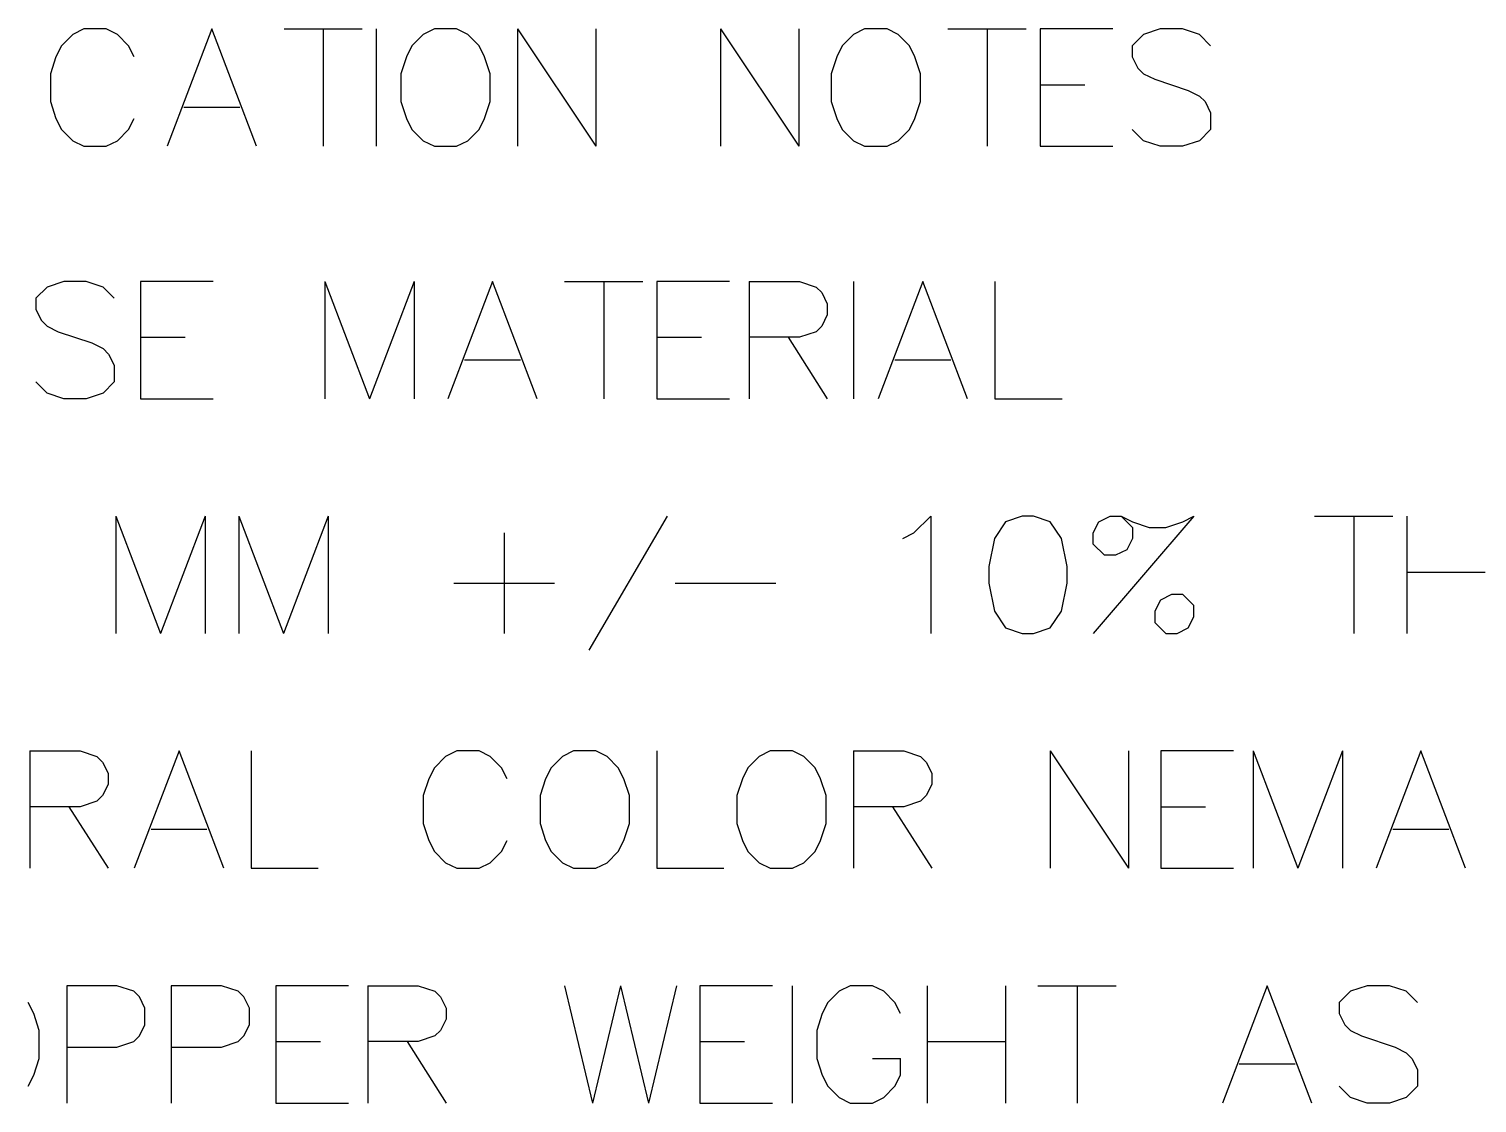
# Model space of a CAD drawing. Header units: millimetres. Extents: x 0 to 559, y 0 to 433.
# Drawn here: x 341.45 to 372.79, y 354.38 to 377.62 of the extents above; entities that cross this region are included whole.
import ezdxf

# ---------------------------------------------------------------- set-up
doc = ezdxf.new("R2010")
doc.units = ezdxf.units.MM
doc.layers.add('Mechanical7', color=56, linetype='Continuous')

msp = doc.modelspace()

# ---------------------------------------------------------------- linework, layer by layer
at = {"layer": 'Mechanical7'}
for p, q in [((342.641, 377.623), (342.399, 377.502)), ((343.124, 377.623), (342.641, 377.623)), ((343.366, 377.502), (343.124, 377.623)), ((345.41, 377.623), (344.442, 375.083)), ((346.377, 375.083), (345.41, 377.623)), ((346.97, 377.623), (348.663, 377.623)), ((347.816, 377.623), (347.816, 375.083)), ((348.965, 377.623), (348.965, 375.083)), ((350.223, 377.623), (349.981, 377.502)), ((350.706, 377.623), (350.223, 377.623)), ((350.948, 377.502), (350.706, 377.623)), ((352.025, 377.623), (352.025, 375.083)), ((352.025, 377.623), (353.718, 375.083)), ((353.718, 377.623), (353.718, 375.083)), ((356.414, 377.623), (356.414, 375.083)), ((356.414, 377.623), (358.107, 375.083)), ((358.107, 377.623), (358.107, 375.083)), ((359.534, 377.623), (359.292, 377.502)), ((360.018, 377.623), (359.534, 377.623)), ((360.26, 377.502), (360.018, 377.623)), ((361.336, 377.623), (363.029, 377.623)), ((362.182, 377.623), (362.182, 375.083)), ((364.903, 377.623), (363.331, 377.623)), ((363.331, 377.623), (363.331, 375.083)), ((365.931, 377.623), (365.568, 377.502)), ((366.415, 377.623), (365.931, 377.623)), ((366.778, 377.502), (366.415, 377.623)), ((342.157, 377.26), (342.036, 377.018)), ((342.399, 377.502), (342.157, 377.26)), ((343.608, 377.26), (343.366, 377.502)), ((343.729, 377.018), (343.608, 377.26)), ((349.739, 377.26), (349.618, 377.018)), ((349.981, 377.502), (349.739, 377.26)), ((351.19, 377.26), (350.948, 377.502)), ((351.311, 377.018), (351.19, 377.26)), ((359.05, 377.26), (358.929, 377.018)), ((359.292, 377.502), (359.05, 377.26)), ((360.502, 377.26), (360.26, 377.502)), ((360.622, 377.018), (360.502, 377.26)), ((365.568, 377.502), (365.326, 377.26)), ((365.326, 377.26), (365.326, 377.018)), ((367.019, 377.26), (366.778, 377.502)), ((342.036, 377.018), (341.915, 376.655)), ((349.618, 377.018), (349.497, 376.655)), ((351.432, 376.655), (351.311, 377.018)), ((358.929, 377.018), (358.809, 376.655)), ((360.743, 376.655), (360.622, 377.018)), ((365.326, 377.018), (365.447, 376.776)), ((341.915, 376.655), (341.915, 376.05)), ((349.497, 376.655), (349.497, 376.05)), ((351.432, 376.05), (351.432, 376.655)), ((358.809, 376.655), (358.809, 376.05)), ((360.743, 376.05), (360.743, 376.655)), ((365.447, 376.776), (365.568, 376.655)), ((365.568, 376.655), (365.81, 376.534)), ((363.331, 376.413), (364.299, 376.413)), ((365.81, 376.534), (366.536, 376.292)), ((341.915, 376.05), (342.036, 375.688)), ((349.497, 376.05), (349.618, 375.688)), ((351.311, 375.688), (351.432, 376.05)), ((358.809, 376.05), (358.929, 375.688)), ((360.622, 375.688), (360.743, 376.05)), ((366.536, 376.292), (366.778, 376.171)), ((366.778, 376.171), (366.899, 376.05)), ((366.899, 376.05), (367.019, 375.809)), ((344.805, 375.93), (346.015, 375.93)), ((367.019, 375.809), (367.019, 375.446)), ((342.036, 375.688), (342.157, 375.446)), ((342.157, 375.446), (342.399, 375.204)), ((343.366, 375.204), (343.608, 375.446)), ((343.608, 375.446), (343.729, 375.688)), ((349.618, 375.688), (349.739, 375.446)), ((349.739, 375.446), (349.981, 375.204)), ((350.948, 375.204), (351.19, 375.446)), ((351.19, 375.446), (351.311, 375.688)), ((358.929, 375.688), (359.05, 375.446)), ((359.05, 375.446), (359.292, 375.204)), ((360.26, 375.204), (360.502, 375.446)), ((360.502, 375.446), (360.622, 375.688)), ((365.568, 375.204), (365.326, 375.446)), ((367.019, 375.446), (366.778, 375.204)), ((342.399, 375.204), (342.641, 375.083)), ((342.641, 375.083), (343.124, 375.083)), ((343.124, 375.083), (343.366, 375.204)), ((349.981, 375.204), (350.223, 375.083)), ((350.223, 375.083), (350.706, 375.083)), ((350.706, 375.083), (350.948, 375.204)), ((359.292, 375.204), (359.534, 375.083)), ((359.534, 375.083), (360.018, 375.083)), ((360.018, 375.083), (360.26, 375.204)), ((363.331, 375.083), (364.903, 375.083)), ((365.931, 375.083), (365.568, 375.204)), ((366.415, 375.083), (365.931, 375.083)), ((366.778, 375.204), (366.415, 375.083)), ((341.844, 372.038), (341.602, 371.796)), ((341.844, 372.038), (341.602, 371.796)), ((342.207, 372.159), (341.844, 372.038)), ((342.207, 372.159), (341.844, 372.038)), ((342.691, 372.159), (342.207, 372.159)), ((342.691, 372.159), (342.207, 372.159)), ((343.054, 372.038), (342.691, 372.159)), ((343.054, 372.038), (342.691, 372.159)), ((343.295, 371.796), (343.054, 372.038)), ((343.295, 371.796), (343.054, 372.038)), ((345.436, 372.159), (343.864, 372.159)), ((343.864, 372.159), (343.864, 369.62)), ((345.436, 372.159), (343.864, 372.159)), ((343.864, 372.159), (343.864, 369.62)), ((347.854, 372.159), (347.854, 369.62)), ((347.854, 372.159), (348.822, 369.62)), ((347.854, 372.159), (347.854, 369.62)), ((347.854, 372.159), (348.822, 369.62)), ((349.789, 372.159), (348.822, 369.62)), ((349.789, 372.159), (348.822, 369.62)), ((349.789, 372.159), (349.789, 369.62)), ((349.789, 372.159), (349.789, 369.62)), ((351.482, 372.159), (350.515, 369.62)), ((351.482, 372.159), (350.515, 369.62)), ((352.45, 369.62), (351.482, 372.159)), ((352.45, 369.62), (351.482, 372.159)), ((353.042, 372.159), (354.735, 372.159)), ((353.042, 372.159), (354.735, 372.159)), ((353.889, 372.159), (353.889, 369.62)), ((353.889, 372.159), (353.889, 369.62)), ((356.609, 372.159), (355.037, 372.159)), ((355.037, 372.159), (355.037, 369.62)), ((356.609, 372.159), (355.037, 372.159)), ((355.037, 372.159), (355.037, 369.62)), ((357.033, 372.159), (357.033, 369.62)), ((357.033, 372.159), (358.121, 372.159)), ((357.033, 372.159), (357.033, 369.62)), ((357.033, 372.159), (358.121, 372.159)), ((358.121, 372.159), (358.484, 372.038)), ((358.121, 372.159), (358.484, 372.038)), ((358.484, 372.038), (358.605, 371.917)), ((358.484, 372.038), (358.605, 371.917)), ((359.294, 372.159), (359.294, 369.62)), ((359.294, 372.159), (359.294, 369.62)), ((360.793, 372.159), (359.826, 369.62)), ((360.793, 372.159), (359.826, 369.62)), ((361.761, 369.62), (360.793, 372.159)), ((361.761, 369.62), (360.793, 372.159)), ((362.353, 372.159), (362.353, 369.62)), ((362.353, 372.159), (362.353, 369.62)), ((341.602, 371.796), (341.602, 371.555)), ((341.602, 371.796), (341.602, 371.555)), ((358.605, 371.917), (358.726, 371.676)), ((358.605, 371.917), (358.726, 371.676)), ((358.726, 371.676), (358.726, 371.434)), ((358.726, 371.676), (358.726, 371.434)), ((341.602, 371.555), (341.723, 371.313)), ((341.602, 371.555), (341.723, 371.313)), ((341.723, 371.313), (341.844, 371.192)), ((341.723, 371.313), (341.844, 371.192)), ((358.726, 371.434), (358.605, 371.192)), ((358.726, 371.434), (358.605, 371.192)), ((341.844, 371.192), (342.086, 371.071)), ((341.844, 371.192), (342.086, 371.071)), ((342.086, 371.071), (342.812, 370.829)), ((342.086, 371.071), (342.812, 370.829)), ((358.484, 371.071), (358.121, 370.95)), ((358.484, 371.071), (358.121, 370.95)), ((358.605, 371.192), (358.484, 371.071)), ((358.605, 371.192), (358.484, 371.071)), ((342.812, 370.829), (343.054, 370.708)), ((342.812, 370.829), (343.054, 370.708)), ((343.054, 370.708), (343.174, 370.587)), ((343.054, 370.708), (343.174, 370.587)), ((343.864, 370.95), (344.831, 370.95)), ((343.864, 370.95), (344.831, 370.95)), ((355.037, 370.95), (356.005, 370.95)), ((355.037, 370.95), (356.005, 370.95)), ((358.121, 370.95), (357.033, 370.95)), ((358.121, 370.95), (357.033, 370.95)), ((357.879, 370.95), (358.726, 369.62)), ((357.879, 370.95), (358.726, 369.62)), ((343.174, 370.587), (343.295, 370.345)), ((343.174, 370.587), (343.295, 370.345)), ((350.878, 370.466), (352.087, 370.466)), ((350.878, 370.466), (352.087, 370.466)), ((360.189, 370.466), (361.398, 370.466)), ((360.189, 370.466), (361.398, 370.466)), ((343.295, 370.345), (343.295, 369.983)), ((343.295, 370.345), (343.295, 369.983)), ((341.844, 369.741), (341.602, 369.983)), ((341.844, 369.741), (341.602, 369.983)), ((342.207, 369.62), (341.844, 369.741)), ((342.207, 369.62), (341.844, 369.741)), ((343.054, 369.741), (342.691, 369.62)), ((343.054, 369.741), (342.691, 369.62)), ((343.295, 369.983), (343.054, 369.741)), ((343.295, 369.983), (343.054, 369.741)), ((342.691, 369.62), (342.207, 369.62)), ((342.691, 369.62), (342.207, 369.62)), ((343.864, 369.62), (345.436, 369.62)), ((343.864, 369.62), (345.436, 369.62)), ((355.037, 369.62), (356.609, 369.62)), ((355.037, 369.62), (356.609, 369.62)), ((362.353, 369.62), (363.805, 369.62)), ((362.353, 369.62), (363.805, 369.62)), ((343.332, 367.079), (343.332, 364.54)), ((343.332, 367.079), (344.299, 364.54)), ((343.332, 367.079), (343.332, 364.54)), ((343.332, 367.079), (344.299, 364.54)), ((345.267, 367.079), (344.299, 364.54)), ((345.267, 367.079), (344.299, 364.54)), ((345.267, 367.079), (345.267, 364.54)), ((345.267, 367.079), (345.267, 364.54)), ((345.992, 367.079), (345.992, 364.54)), ((345.992, 367.079), (346.959, 364.54)), ((345.992, 367.079), (345.992, 364.54)), ((345.992, 367.079), (346.959, 364.54)), ((347.927, 367.079), (346.959, 364.54)), ((347.927, 367.079), (346.959, 364.54)), ((347.927, 367.079), (347.927, 364.54)), ((347.927, 367.079), (347.927, 364.54)), ((353.574, 364.177), (355.267, 367.079)), ((353.574, 364.177), (355.267, 367.079)), ((360.6, 366.716), (360.963, 367.079)), ((360.6, 366.716), (360.963, 367.079)), ((360.963, 367.079), (360.963, 364.54)), ((360.963, 367.079), (360.963, 364.54)), ((362.583, 366.958), (362.341, 366.596)), ((362.583, 366.958), (362.341, 366.596)), ((362.946, 367.079), (362.583, 366.958)), ((362.946, 367.079), (362.583, 366.958)), ((363.188, 367.079), (362.946, 367.079)), ((363.188, 367.079), (362.946, 367.079)), ((363.551, 366.958), (363.188, 367.079)), ((363.551, 366.958), (363.188, 367.079)), ((363.792, 366.596), (363.551, 366.958)), ((363.792, 366.596), (363.551, 366.958)), ((366.658, 367.079), (364.482, 364.54)), ((366.658, 367.079), (364.482, 364.54)), ((364.482, 366.716), (364.603, 366.958)), ((364.482, 366.716), (364.603, 366.958)), ((364.603, 366.958), (364.845, 367.079)), ((364.603, 366.958), (364.845, 367.079)), ((364.845, 367.079), (365.086, 367.079)), ((364.845, 367.079), (365.086, 367.079)), ((365.086, 367.079), (365.328, 366.837)), ((365.086, 367.079), (365.328, 366.958)), ((365.086, 367.079), (365.328, 366.837)), ((365.086, 367.079), (365.328, 366.958)), ((365.328, 366.958), (365.691, 366.837)), ((365.328, 366.958), (365.691, 366.837)), ((366.054, 366.837), (366.417, 366.958)), ((366.054, 366.837), (366.417, 366.958)), ((366.417, 366.958), (366.658, 367.079)), ((366.417, 366.958), (366.658, 367.079)), ((369.27, 367.079), (370.963, 367.079)), ((369.27, 367.079), (370.963, 367.079)), ((370.117, 367.079), (370.117, 364.54)), ((370.117, 367.079), (370.117, 364.54)), ((371.266, 367.079), (371.266, 364.54)), ((371.266, 367.079), (371.266, 364.54)), ((351.736, 366.716), (351.736, 364.54)), ((351.736, 366.716), (351.736, 364.54)), ((360.358, 366.596), (360.6, 366.716)), ((360.358, 366.596), (360.6, 366.716)), ((364.482, 366.475), (364.482, 366.716)), ((364.482, 366.475), (364.482, 366.716)), ((365.328, 366.837), (365.328, 366.596)), ((365.328, 366.837), (365.328, 366.596)), ((365.691, 366.837), (366.054, 366.837)), ((365.691, 366.837), (366.054, 366.837)), ((362.341, 366.596), (362.22, 365.991)), ((362.341, 366.596), (362.22, 365.991)), ((363.913, 365.991), (363.792, 366.596)), ((363.913, 365.991), (363.792, 366.596)), ((364.724, 366.233), (364.482, 366.475)), ((364.724, 366.233), (364.482, 366.475)), ((365.207, 366.354), (364.965, 366.233)), ((365.207, 366.354), (364.965, 366.233)), ((365.328, 366.596), (365.207, 366.354)), ((365.328, 366.596), (365.207, 366.354)), ((362.22, 365.991), (362.22, 365.628)), ((362.22, 365.991), (362.22, 365.628)), ((363.913, 365.628), (363.913, 365.991)), ((363.913, 365.628), (363.913, 365.991)), ((364.965, 366.233), (364.724, 366.233)), ((364.965, 366.233), (364.724, 366.233)), ((371.266, 365.87), (372.959, 365.87)), ((371.266, 365.87), (372.959, 365.87)), ((350.648, 365.628), (352.824, 365.628)), ((350.648, 365.628), (352.824, 365.628)), ((355.436, 365.628), (357.613, 365.628)), ((355.436, 365.628), (357.613, 365.628)), ((362.22, 365.628), (362.341, 365.023)), ((362.22, 365.628), (362.341, 365.023)), ((363.792, 365.023), (363.913, 365.628)), ((363.792, 365.023), (363.913, 365.628)), ((366.175, 365.386), (365.933, 365.265)), ((366.175, 365.386), (365.933, 365.265)), ((366.417, 365.386), (366.175, 365.386)), ((366.417, 365.386), (366.175, 365.386)), ((366.658, 365.144), (366.417, 365.386)), ((366.658, 365.144), (366.417, 365.386)), ((365.933, 365.265), (365.812, 365.023)), ((365.933, 365.265), (365.812, 365.023)), ((366.658, 364.903), (366.658, 365.144)), ((366.658, 364.903), (366.658, 365.144)), ((362.341, 365.023), (362.583, 364.661)), ((362.341, 365.023), (362.583, 364.661)), ((363.551, 364.661), (363.792, 365.023)), ((363.551, 364.661), (363.792, 365.023)), ((365.812, 365.023), (365.812, 364.782)), ((365.812, 365.023), (365.812, 364.782)), ((365.812, 364.782), (366.054, 364.54)), ((365.812, 364.782), (366.054, 364.54)), ((366.537, 364.661), (366.658, 364.903)), ((366.537, 364.661), (366.658, 364.903)), ((362.583, 364.661), (362.946, 364.54)), ((362.583, 364.661), (362.946, 364.54)), ((362.946, 364.54), (363.188, 364.54)), ((362.946, 364.54), (363.188, 364.54)), ((363.188, 364.54), (363.551, 364.661)), ((363.188, 364.54), (363.551, 364.661)), ((366.054, 364.54), (366.296, 364.54)), ((366.054, 364.54), (366.296, 364.54)), ((366.296, 364.54), (366.537, 364.661)), ((366.296, 364.54), (366.537, 364.661)), ((341.469, 361.999), (341.469, 359.46)), ((341.469, 361.999), (342.558, 361.999)), ((341.469, 361.999), (341.469, 359.46)), ((341.469, 361.999), (342.558, 361.999)), ((342.558, 361.999), (342.921, 361.878)), ((342.558, 361.999), (342.921, 361.878)), ((344.698, 361.999), (343.731, 359.46)), ((344.698, 361.999), (343.731, 359.46)), ((345.666, 359.46), (344.698, 361.999)), ((345.666, 359.46), (344.698, 361.999)), ((346.258, 361.999), (346.258, 359.46)), ((346.258, 361.999), (346.258, 359.46)), ((350.708, 361.999), (350.466, 361.878)), ((350.708, 361.999), (350.466, 361.878)), ((351.192, 361.999), (350.708, 361.999)), ((351.192, 361.999), (350.708, 361.999)), ((351.434, 361.878), (351.192, 361.999)), ((351.434, 361.878), (351.192, 361.999)), ((353.236, 361.999), (352.994, 361.878)), ((353.236, 361.999), (352.994, 361.878)), ((353.719, 361.999), (353.236, 361.999)), ((353.719, 361.999), (353.236, 361.999)), ((353.961, 361.878), (353.719, 361.999)), ((353.961, 361.878), (353.719, 361.999)), ((355.037, 361.999), (355.037, 359.46)), ((355.037, 361.999), (355.037, 359.46)), ((357.492, 361.999), (357.25, 361.878)), ((357.492, 361.999), (357.25, 361.878)), ((357.976, 361.999), (357.492, 361.999)), ((357.976, 361.999), (357.492, 361.999)), ((358.218, 361.878), (357.976, 361.999)), ((358.218, 361.878), (357.976, 361.999)), ((359.294, 361.999), (359.294, 359.46)), ((359.294, 361.999), (360.382, 361.999)), ((359.294, 361.999), (359.294, 359.46)), ((359.294, 361.999), (360.382, 361.999)), ((360.382, 361.999), (360.745, 361.878)), ((360.382, 361.999), (360.745, 361.878)), ((363.551, 361.999), (363.551, 359.46)), ((363.551, 361.999), (365.244, 359.46)), ((363.551, 361.999), (363.551, 359.46)), ((363.551, 361.999), (365.244, 359.46)), ((365.244, 361.999), (365.244, 359.46)), ((365.244, 361.999), (365.244, 359.46)), ((367.517, 361.999), (365.945, 361.999)), ((365.945, 361.999), (365.945, 359.46)), ((367.517, 361.999), (365.945, 361.999)), ((365.945, 361.999), (365.945, 359.46)), ((367.94, 361.999), (367.94, 359.46)), ((367.94, 361.999), (368.908, 359.46)), ((367.94, 361.999), (367.94, 359.46)), ((367.94, 361.999), (368.908, 359.46)), ((369.875, 361.999), (368.908, 359.46)), ((369.875, 361.999), (368.908, 359.46)), ((369.875, 361.999), (369.875, 359.46)), ((369.875, 361.999), (369.875, 359.46)), ((371.568, 361.999), (370.601, 359.46)), ((371.568, 361.999), (370.601, 359.46)), ((372.535, 359.46), (371.568, 361.999)), ((372.535, 359.46), (371.568, 361.999)), ((342.921, 361.878), (343.041, 361.757)), ((342.921, 361.878), (343.041, 361.757)), ((343.041, 361.757), (343.162, 361.516)), ((343.041, 361.757), (343.162, 361.516)), ((350.225, 361.636), (350.104, 361.395)), ((350.225, 361.636), (350.104, 361.395)), ((350.466, 361.878), (350.225, 361.636)), ((350.466, 361.878), (350.225, 361.636)), ((351.676, 361.636), (351.434, 361.878)), ((351.676, 361.636), (351.434, 361.878)), ((351.797, 361.395), (351.676, 361.636)), ((351.797, 361.395), (351.676, 361.636)), ((352.752, 361.636), (352.631, 361.395)), ((352.752, 361.636), (352.631, 361.395)), ((352.994, 361.878), (352.752, 361.636)), ((352.994, 361.878), (352.752, 361.636)), ((354.203, 361.636), (353.961, 361.878)), ((354.203, 361.636), (353.961, 361.878)), ((354.324, 361.395), (354.203, 361.636)), ((354.324, 361.395), (354.203, 361.636)), ((357.008, 361.636), (356.888, 361.395)), ((357.008, 361.636), (356.888, 361.395)), ((357.25, 361.878), (357.008, 361.636)), ((357.25, 361.878), (357.008, 361.636)), ((358.46, 361.636), (358.218, 361.878)), ((358.46, 361.636), (358.218, 361.878)), ((358.581, 361.395), (358.46, 361.636)), ((358.581, 361.395), (358.46, 361.636)), ((360.745, 361.878), (360.866, 361.757)), ((360.745, 361.878), (360.866, 361.757)), ((360.866, 361.757), (360.987, 361.516)), ((360.866, 361.757), (360.987, 361.516)), ((343.162, 361.516), (343.162, 361.274)), ((343.162, 361.516), (343.162, 361.274)), ((350.104, 361.395), (349.983, 361.032)), ((350.104, 361.395), (349.983, 361.032)), ((352.631, 361.395), (352.51, 361.032)), ((352.631, 361.395), (352.51, 361.032)), ((354.445, 361.032), (354.324, 361.395)), ((354.445, 361.032), (354.324, 361.395)), ((356.888, 361.395), (356.767, 361.032)), ((356.888, 361.395), (356.767, 361.032)), ((358.701, 361.032), (358.581, 361.395)), ((358.701, 361.032), (358.581, 361.395)), ((360.987, 361.516), (360.987, 361.274)), ((360.987, 361.516), (360.987, 361.274)), ((343.041, 361.032), (342.921, 360.911)), ((343.041, 361.032), (342.921, 360.911)), ((343.162, 361.274), (343.041, 361.032)), ((343.162, 361.274), (343.041, 361.032)), ((349.983, 361.032), (349.983, 360.427)), ((349.983, 361.032), (349.983, 360.427)), ((352.51, 361.032), (352.51, 360.427)), ((352.51, 361.032), (352.51, 360.427)), ((354.445, 360.427), (354.445, 361.032)), ((354.445, 360.427), (354.445, 361.032)), ((356.767, 361.032), (356.767, 360.427)), ((356.767, 361.032), (356.767, 360.427)), ((358.701, 360.427), (358.701, 361.032)), ((358.701, 360.427), (358.701, 361.032)), ((360.866, 361.032), (360.745, 360.911)), ((360.866, 361.032), (360.745, 360.911)), ((360.987, 361.274), (360.866, 361.032)), ((360.987, 361.274), (360.866, 361.032)), ((342.558, 360.79), (341.469, 360.79)), ((342.558, 360.79), (341.469, 360.79)), ((342.316, 360.79), (343.162, 359.46)), ((342.316, 360.79), (343.162, 359.46)), ((342.921, 360.911), (342.558, 360.79)), ((342.921, 360.911), (342.558, 360.79)), ((360.382, 360.79), (359.294, 360.79)), ((360.382, 360.79), (359.294, 360.79)), ((360.14, 360.79), (360.987, 359.46)), ((360.14, 360.79), (360.987, 359.46)), ((360.745, 360.911), (360.382, 360.79)), ((360.745, 360.911), (360.382, 360.79)), ((365.945, 360.79), (366.912, 360.79)), ((365.945, 360.79), (366.912, 360.79)), ((349.983, 360.427), (350.104, 360.064)), ((349.983, 360.427), (350.104, 360.064)), ((352.51, 360.427), (352.631, 360.064)), ((352.51, 360.427), (352.631, 360.064)), ((354.324, 360.064), (354.445, 360.427)), ((354.324, 360.064), (354.445, 360.427)), ((356.767, 360.427), (356.888, 360.064)), ((356.767, 360.427), (356.888, 360.064)), ((358.581, 360.064), (358.701, 360.427)), ((358.581, 360.064), (358.701, 360.427)), ((344.094, 360.306), (345.303, 360.306)), ((344.094, 360.306), (345.303, 360.306)), ((350.104, 360.064), (350.225, 359.823)), ((350.104, 360.064), (350.225, 359.823)), ((351.676, 359.823), (351.797, 360.064)), ((351.676, 359.823), (351.797, 360.064)), ((352.631, 360.064), (352.752, 359.823)), ((352.631, 360.064), (352.752, 359.823)), ((354.203, 359.823), (354.324, 360.064)), ((354.203, 359.823), (354.324, 360.064)), ((356.888, 360.064), (357.008, 359.823)), ((356.888, 360.064), (357.008, 359.823)), ((358.46, 359.823), (358.581, 360.064)), ((358.46, 359.823), (358.581, 360.064)), ((370.963, 360.306), (372.173, 360.306)), ((370.963, 360.306), (372.173, 360.306)), ((350.225, 359.823), (350.466, 359.581)), ((350.225, 359.823), (350.466, 359.581)), ((351.434, 359.581), (351.676, 359.823)), ((351.434, 359.581), (351.676, 359.823)), ((352.752, 359.823), (352.994, 359.581)), ((352.752, 359.823), (352.994, 359.581)), ((353.961, 359.581), (354.203, 359.823)), ((353.961, 359.581), (354.203, 359.823)), ((357.008, 359.823), (357.25, 359.581)), ((357.008, 359.823), (357.25, 359.581)), ((358.218, 359.581), (358.46, 359.823)), ((358.218, 359.581), (358.46, 359.823)), ((346.258, 359.46), (347.709, 359.46)), ((346.258, 359.46), (347.709, 359.46)), ((350.466, 359.581), (350.708, 359.46)), ((350.466, 359.581), (350.708, 359.46)), ((350.708, 359.46), (351.192, 359.46)), ((350.708, 359.46), (351.192, 359.46)), ((351.192, 359.46), (351.434, 359.581)), ((351.192, 359.46), (351.434, 359.581)), ((352.994, 359.581), (353.236, 359.46)), ((352.994, 359.581), (353.236, 359.46)), ((353.236, 359.46), (353.719, 359.46)), ((353.236, 359.46), (353.719, 359.46)), ((353.719, 359.46), (353.961, 359.581)), ((353.719, 359.46), (353.961, 359.581)), ((355.037, 359.46), (356.488, 359.46)), ((355.037, 359.46), (356.488, 359.46)), ((357.25, 359.581), (357.492, 359.46)), ((357.25, 359.581), (357.492, 359.46)), ((357.492, 359.46), (357.976, 359.46)), ((357.492, 359.46), (357.976, 359.46)), ((357.976, 359.46), (358.218, 359.581)), ((357.976, 359.46), (358.218, 359.581)), ((365.945, 359.46), (367.517, 359.46)), ((365.945, 359.46), (367.517, 359.46)), ((343.356, 356.919), (342.268, 356.919)), ((342.268, 356.919), (342.268, 354.38)), ((343.356, 356.919), (342.268, 356.919)), ((342.268, 356.919), (342.268, 354.38)), ((343.719, 356.798), (343.356, 356.919)), ((343.719, 356.798), (343.356, 356.919)), ((345.617, 356.919), (344.529, 356.919)), ((344.529, 356.919), (344.529, 354.38)), ((345.617, 356.919), (344.529, 356.919)), ((344.529, 356.919), (344.529, 354.38)), ((345.98, 356.798), (345.617, 356.919)), ((345.98, 356.798), (345.617, 356.919)), ((348.362, 356.919), (346.79, 356.919)), ((346.79, 356.919), (346.79, 354.38)), ((348.362, 356.919), (346.79, 356.919)), ((346.79, 356.919), (346.79, 354.38)), ((348.785, 356.919), (348.785, 354.38)), ((348.785, 356.919), (349.874, 356.919)), ((348.785, 356.919), (348.785, 354.38)), ((348.785, 356.919), (349.874, 356.919)), ((349.874, 356.919), (350.237, 356.798)), ((349.874, 356.919), (350.237, 356.798)), ((353.042, 356.919), (353.647, 354.38)), ((353.042, 356.919), (353.647, 354.38)), ((354.251, 356.919), (353.647, 354.38)), ((354.251, 356.919), (353.647, 354.38)), ((354.251, 356.919), (354.856, 354.38)), ((354.251, 356.919), (354.856, 354.38)), ((355.461, 356.919), (354.856, 354.38)), ((355.461, 356.919), (354.856, 354.38)), ((357.541, 356.919), (355.969, 356.919)), ((355.969, 356.919), (355.969, 354.38)), ((357.541, 356.919), (355.969, 356.919)), ((355.969, 356.919), (355.969, 354.38)), ((357.964, 356.919), (357.964, 354.38)), ((357.964, 356.919), (357.964, 354.38)), ((359.221, 356.919), (358.98, 356.798)), ((359.221, 356.919), (358.98, 356.798)), ((359.705, 356.919), (359.221, 356.919)), ((359.705, 356.919), (359.221, 356.919)), ((359.947, 356.798), (359.705, 356.919)), ((359.947, 356.798), (359.705, 356.919)), ((360.89, 356.919), (360.89, 354.38)), ((360.89, 356.919), (360.89, 354.38)), ((362.583, 356.919), (362.583, 354.38)), ((362.583, 356.919), (362.583, 354.38)), ((363.285, 356.919), (364.978, 356.919)), ((363.285, 356.919), (364.978, 356.919)), ((364.131, 356.919), (364.131, 354.38)), ((364.131, 356.919), (364.131, 354.38)), ((368.243, 356.919), (367.275, 354.38)), ((368.243, 356.919), (367.275, 354.38)), ((369.21, 354.38), (368.243, 356.919)), ((369.21, 354.38), (368.243, 356.919)), ((370.407, 356.919), (370.044, 356.798)), ((370.407, 356.919), (370.044, 356.798)), ((370.891, 356.919), (370.407, 356.919)), ((370.891, 356.919), (370.407, 356.919)), ((371.254, 356.798), (370.891, 356.919)), ((371.254, 356.798), (370.891, 356.919)), ((343.84, 356.677), (343.719, 356.798)), ((343.84, 356.677), (343.719, 356.798)), ((343.961, 356.436), (343.84, 356.677)), ((343.961, 356.436), (343.84, 356.677)), ((346.101, 356.677), (345.98, 356.798)), ((346.101, 356.677), (345.98, 356.798)), ((346.222, 356.436), (346.101, 356.677)), ((346.222, 356.436), (346.101, 356.677)), ((350.237, 356.798), (350.358, 356.677)), ((350.237, 356.798), (350.358, 356.677)), ((350.358, 356.677), (350.478, 356.436)), ((350.358, 356.677), (350.478, 356.436)), ((358.98, 356.798), (358.738, 356.556)), ((358.98, 356.798), (358.738, 356.556)), ((360.189, 356.556), (359.947, 356.798)), ((360.189, 356.556), (359.947, 356.798)), ((370.044, 356.798), (369.802, 356.556)), ((370.044, 356.798), (369.802, 356.556)), ((371.495, 356.556), (371.254, 356.798)), ((371.495, 356.556), (371.254, 356.798)), ((341.554, 356.315), (341.433, 356.556)), ((341.554, 356.315), (341.433, 356.556)), ((341.675, 355.952), (341.554, 356.315)), ((341.675, 355.952), (341.554, 356.315)), ((343.961, 356.073), (343.961, 356.436)), ((343.961, 356.073), (343.961, 356.436)), ((346.222, 356.073), (346.222, 356.436)), ((346.222, 356.073), (346.222, 356.436)), ((350.478, 356.436), (350.478, 356.194)), ((350.478, 356.436), (350.478, 356.194)), ((358.617, 356.315), (358.496, 355.952)), ((358.617, 356.315), (358.496, 355.952)), ((358.738, 356.556), (358.617, 356.315)), ((358.738, 356.556), (358.617, 356.315)), ((360.31, 356.315), (360.189, 356.556)), ((360.31, 356.315), (360.189, 356.556)), ((369.802, 356.556), (369.802, 356.315)), ((369.802, 356.556), (369.802, 356.315)), ((369.802, 356.315), (369.923, 356.073)), ((369.802, 356.315), (369.923, 356.073)), ((341.675, 355.347), (341.675, 355.952)), ((341.675, 355.347), (341.675, 355.952)), ((343.84, 355.831), (343.961, 356.073)), ((343.84, 355.831), (343.961, 356.073)), ((346.101, 355.831), (346.222, 356.073)), ((346.101, 355.831), (346.222, 356.073)), ((350.358, 355.952), (350.237, 355.831)), ((350.358, 355.952), (350.237, 355.831)), ((350.478, 356.194), (350.358, 355.952)), ((350.478, 356.194), (350.358, 355.952)), ((358.496, 355.952), (358.496, 355.347)), ((358.496, 355.952), (358.496, 355.347)), ((369.923, 356.073), (370.044, 355.952)), ((369.923, 356.073), (370.044, 355.952)), ((370.044, 355.952), (370.286, 355.831)), ((370.044, 355.952), (370.286, 355.831)), ((343.356, 355.589), (343.719, 355.71)), ((343.356, 355.589), (343.719, 355.71)), ((343.719, 355.71), (343.84, 355.831)), ((343.719, 355.71), (343.84, 355.831)), ((345.617, 355.589), (345.98, 355.71)), ((345.617, 355.589), (345.98, 355.71)), ((345.98, 355.71), (346.101, 355.831)), ((345.98, 355.71), (346.101, 355.831)), ((346.79, 355.71), (347.758, 355.71)), ((346.79, 355.71), (347.758, 355.71)), ((349.874, 355.71), (348.785, 355.71)), ((349.874, 355.71), (348.785, 355.71)), ((349.632, 355.71), (350.478, 354.38)), ((349.632, 355.71), (350.478, 354.38)), ((350.237, 355.831), (349.874, 355.71)), ((350.237, 355.831), (349.874, 355.71)), ((355.969, 355.71), (356.936, 355.71)), ((355.969, 355.71), (356.936, 355.71)), ((360.89, 355.71), (362.583, 355.71)), ((360.89, 355.71), (362.583, 355.71)), ((370.286, 355.831), (371.012, 355.589)), ((370.286, 355.831), (371.012, 355.589)), ((341.554, 354.984), (341.675, 355.347)), ((341.554, 354.984), (341.675, 355.347)), ((342.268, 355.589), (343.356, 355.589)), ((342.268, 355.589), (343.356, 355.589)), ((344.529, 355.589), (345.617, 355.589)), ((344.529, 355.589), (345.617, 355.589)), ((358.496, 355.347), (358.617, 354.984)), ((358.496, 355.347), (358.617, 354.984)), ((359.705, 355.347), (360.31, 355.347)), ((359.705, 355.347), (360.31, 355.347)), ((360.31, 354.984), (360.31, 355.347)), ((360.31, 354.984), (360.31, 355.347)), ((371.012, 355.589), (371.254, 355.468)), ((371.012, 355.589), (371.254, 355.468)), ((371.254, 355.468), (371.375, 355.347)), ((371.254, 355.468), (371.375, 355.347)), ((371.375, 355.347), (371.495, 355.105)), ((371.375, 355.347), (371.495, 355.105)), ((367.638, 355.226), (368.847, 355.226)), ((367.638, 355.226), (368.847, 355.226)), ((371.495, 355.105), (371.495, 354.743)), ((371.495, 355.105), (371.495, 354.743)), ((341.433, 354.743), (341.554, 354.984)), ((341.433, 354.743), (341.554, 354.984)), ((358.617, 354.984), (358.738, 354.743)), ((358.617, 354.984), (358.738, 354.743)), ((358.738, 354.743), (358.98, 354.501)), ((358.738, 354.743), (358.98, 354.501)), ((359.947, 354.501), (360.189, 354.743)), ((359.947, 354.501), (360.189, 354.743)), ((360.189, 354.743), (360.31, 354.984)), ((360.189, 354.743), (360.31, 354.984)), ((370.044, 354.501), (369.802, 354.743)), ((370.044, 354.501), (369.802, 354.743)), ((371.495, 354.743), (371.254, 354.501)), ((371.495, 354.743), (371.254, 354.501)), ((358.98, 354.501), (359.221, 354.38)), ((358.98, 354.501), (359.221, 354.38)), ((359.705, 354.38), (359.947, 354.501)), ((359.705, 354.38), (359.947, 354.501)), ((370.407, 354.38), (370.044, 354.501)), ((370.407, 354.38), (370.044, 354.501)), ((371.254, 354.501), (370.891, 354.38)), ((371.254, 354.501), (370.891, 354.38)), ((346.79, 354.38), (348.362, 354.38)), ((346.79, 354.38), (348.362, 354.38)), ((355.969, 354.38), (357.541, 354.38)), ((355.969, 354.38), (357.541, 354.38)), ((359.221, 354.38), (359.705, 354.38)), ((359.221, 354.38), (359.705, 354.38)), ((370.891, 354.38), (370.407, 354.38)), ((370.891, 354.38), (370.407, 354.38))]:
    msp.add_line(p, q, dxfattribs=at)

doc.saveas('drawing.dxf')
